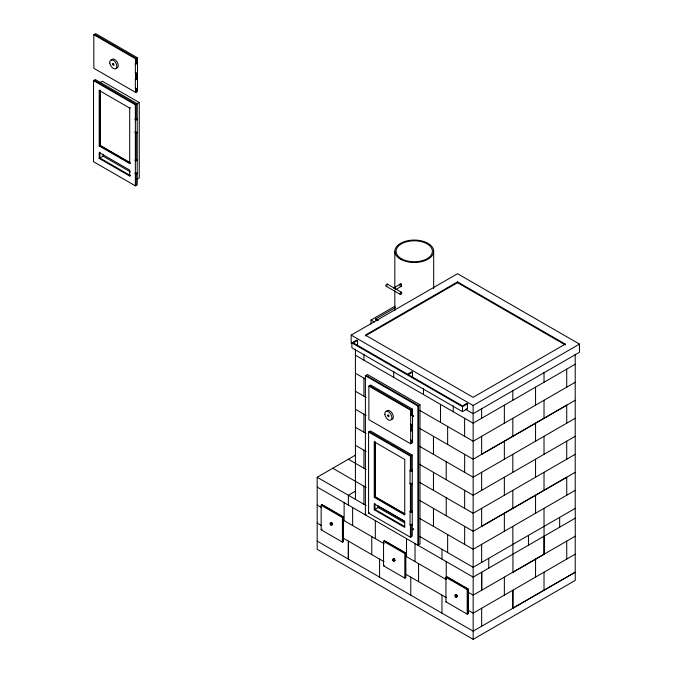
<?xml version="1.0" encoding="UTF-8"?>
<svg xmlns="http://www.w3.org/2000/svg" width="673" height="673" viewBox="0 0 673 673"><rect width="100%" height="100%" fill="white"/><g stroke="black" fill="none" stroke-linecap="round" stroke-linejoin="round"><path stroke-width="1.01" d="M394.731 560.18L394.033 558.977M330.09 523.67L331.789 522.685L332.386 524.713L330.939 525.142L330.09 523.67L331.789 522.685M331.537 525.201L331.183 522.627M331.242 523.182L332.067 523.266L332.067 524.402M392.477 559.692L394.176 558.708L394.782 560.735L393.326 561.164L392.477 559.692L394.176 558.708M393.932 561.223L393.579 558.649M455.116 595.159L455.116 596.556L456.319 597.245L457.177 596.758L457.177 595.369L456.572 594.73L455.116 595.159L456.572 594.73M455.966 594.671L456.319 597.245M456.025 595.226L457.06 595.672L456.572 596.371M394.672 560.306L394.033 560.239M93.816 34.718L95.659 33.65L137.494 57.802L137.494 91.368L135.652 92.428L93.816 68.284L93.816 34.718L135.652 58.862L137.494 57.802M93.53 80.642L95.373 79.582L137.208 103.726L137.208 184.781L135.366 185.841L93.53 161.697L93.53 80.642L135.366 104.795L139.261 102.54L139.261 177.865L136.829 179.262M99.966 82.661L102.397 81.256L139.261 102.54M99.209 90.468L99.915 90.056L99.915 145.561L130.402 163.169L129.696 163.573L99.209 145.974L99.209 90.468L129.696 108.067L130.402 107.663M99.209 145.974L100.201 145.402L129.788 162.487M99.057 158.508L103.104 156.17L130.377 171.909M129.696 176.023L129.696 170.126L99.209 152.527L99.209 158.416L129.696 176.023L130.402 175.611L99.915 158.012L99.915 152.115M394.075 287.733L401.167 283.636M400.973 286.597A1.304 0.749 60 0 0 400.973 284.746L401.032 284.713A1.304 0.841 53 0 1 401.562 285.865A1.304 0.841 53 0 1 401.041 286.563L400.275 286.294M396.17 289.306L401.487 286.235M371.016 324.041L371.016 320.037L395.085 306.139M377.225 320.752L375.627 319.835L375.627 319.01L395.539 307.519M351.171 343.289L351.171 335.104L457.522 273.701L579.47 344.105L579.47 352.29L473.119 413.693L465.834 409.487M412.499 377.057L412.499 372.144L408.242 374.6L462.486 405.912L466.734 403.464L467.441 403.867L467.441 408.78L462.486 411.649L351.878 347.79L351.878 342.877L356.841 340.008L357.548 340.42L357.548 345.333M565.286 344.105L457.522 281.886L365.346 335.104L473.119 397.322L565.286 344.105L565.286 344.921L457.522 282.702L365.346 335.92M357.548 340.42L353.291 342.877L407.535 374.188L411.792 371.732L412.499 372.144M365.397 375.736L367.517 374.508L419.986 404.793L419.986 543.969L417.857 545.197L417.857 406.021L365.397 375.736L365.397 514.912L366.104 514.5M368.871 386.092L370.714 385.023L412.541 409.176L412.541 442.741L410.698 443.81L368.871 419.658L368.871 386.092L410.698 410.244L412.541 409.176M368.585 432.016L370.428 430.956L412.263 455.108L412.263 536.154L410.412 537.222L368.585 513.07L368.585 432.016L410.412 456.168L412.263 455.108M417.857 406.021L419.986 404.793M317.134 541.084L473.161 631.165L575.255 572.218L575.255 580.404L473.161 639.35L317.185 549.294L317.185 477.25L355.31 455.234M351.878 342.877L462.486 406.736L467.441 403.867M351.171 335.104L473.119 405.508L579.47 344.105M321.156 505.246L322.148 504.674L343.415 516.957L343.415 541.521L342.422 542.093L321.156 529.811L321.156 505.246L342.422 517.529L343.415 516.957M355.31 491.256L348.378 495.261L348.378 505.087M575.213 364.244L473.119 423.191L473.119 405.508M374.255 497.347L404.742 514.954L404.742 459.44L374.255 441.841L374.255 497.347L375.248 496.775L404.843 513.861M575.213 382.256L473.161 441.227L419.683 410.353M321.156 529.811L322.148 529.239M330.334 524.511L331.183 524.015M331.537 523.813L332.386 523.325M330.939 525.142L332.639 524.158M368.585 513.07L369.292 512.658M374.255 509.789L404.742 527.396L404.742 521.499L374.255 503.9L374.255 509.789L379.572 506.727M481.624 454.3L575.213 400.267M566.75 405.205L473.161 459.238L419.414 428.205M575.213 418.278L473.161 477.25L419.414 446.216M383.543 541.269L384.535 540.697L405.811 552.979L405.811 577.543L404.818 578.115L383.543 565.833L383.543 541.269L404.818 553.551L405.811 552.979M575.213 436.289L473.161 495.261L419.414 464.227M575.213 454.3L473.161 513.272L419.414 482.238M383.543 565.833L384.249 565.421M392.729 560.533L393.579 560.037M393.932 559.835L394.782 559.347M395.034 560.18L394.176 560.676L394.782 560.735M481.624 526.345L575.213 472.311M566.75 477.25L473.161 531.283L419.414 500.249M575.213 490.323L473.161 549.294L419.414 518.26M445.938 577.291L446.931 576.719L468.198 589.001L468.198 613.557L467.205 614.138L445.938 601.855L445.938 577.291L467.205 589.573L468.198 589.001M575.255 518.185L473.161 577.131L317.185 487.075M445.938 601.855L446.645 601.443M456.319 595.857L457.177 595.369M455.722 597.187L457.421 596.202M575.213 554.182L473.161 613.153L467.811 610.066M512.868 608.241L512.868 590.229L512.818 608.215L575.213 572.193L575.213 536.171M401.032 286.555L400.309 286.277M330.334 523.123L330.939 523.182M331.789 524.654L332.386 524.713M392.729 559.145L393.326 559.204M456.572 596.699L457.177 596.758M94.245 80.23L136.072 104.382L136.072 118.936M387.337 284.132L401.52 292.318A1.203 0.698 -60 0 1 401.142 294.185A1.203 0.698 -60 0 1 400.099 293.579A1.203 0.698 -60 0 1 401.52 292.318M395.531 289.264L393.831 288.28A1.203 0.698 60 0 1 394.9 287.951A1.203 0.698 60 0 1 395.413 289.693M386.134 286.218L400.317 294.404M375.627 319.01L378.302 320.558M371.016 320.037L374.424 322.005M466.734 408.368L467.441 408.78M355.42 355.243L473.161 423.216L473.161 639.35M366.104 375.324L418.572 405.617L418.572 544.794M355.42 373.254L365.7 379.185M369.578 385.679L411.405 409.832L411.405 415.3M355.42 391.265L366.171 397.465M355.42 409.277L366.171 415.477M369.292 431.612L411.127 455.756L411.127 470.309M355.42 427.288L366.171 433.488M355.42 445.299L366.171 451.499M348.378 459.238L366.171 469.51M332.782 468.248L366.171 487.521M404.557 514.021L374.962 496.943L374.962 441.429M380.464 507.24L404.507 521.121M404.515 522.761L378.159 507.543L378.159 505.608M404.557 526.471L374.962 509.385L374.962 503.488M317.185 477.25L366.205 505.558M419.683 536.431L473.161 567.305L575.255 508.359L575.255 536.196L473.161 595.142L467.777 592.03M321.862 504.843L343.129 517.125L343.129 541.681M384.249 540.865L405.525 553.139L405.525 577.703M446.645 576.887L467.912 589.161L467.912 613.726M317.134 505.061L321.669 507.678M343.255 520.136L384.233 543.801M405.567 556.117L446.224 579.588L446.224 561.576M317.134 523.072L321.593 525.647M342.986 537.996L384.031 561.694M405.424 574.044L446.426 597.717M413.609 416.343L413.18 415.603M413.609 529.315L413.18 528.583M401.032 284.713L400.115 284.183A1.304 0.648 66.1 0 0 399.745 285.1M400.973 284.746L400.056 284.216A1.304 0.749 60 0 0 399.594 284.872M575.213 354.242L575.213 508.334M566.708 369.157L566.75 387.194M566.708 405.18L566.75 423.216M566.708 441.202L566.75 459.238M566.708 477.224L566.75 495.261M566.708 541.084L566.75 559.12M559.658 517.369L559.658 527.186M544.154 536.246L544.154 554.258L512.961 572.269L512.818 526.345M544.02 372.253L544.02 382.256M544.02 400.267L544.02 418.278M544.02 436.289L544.02 454.3M544.02 472.311L544.02 490.323M544.02 508.334L544.062 554.207M544.02 572.193L544.02 590.204M535.557 387.194L535.557 405.205M535.557 423.216L535.557 441.227M535.557 459.238L535.557 477.25M535.557 495.261L535.557 513.272M535.557 559.12L535.557 577.131M528.465 535.38L528.465 545.197M512.818 390.264L512.818 400.267M512.818 418.278L512.818 436.289M512.818 454.3L512.818 472.311M512.818 490.323L512.818 508.334M504.355 405.205L504.355 423.216M504.355 441.227L504.355 459.238M504.355 477.25L504.355 495.261M504.355 513.272L504.355 531.283M504.355 577.131L504.355 595.142M488.758 558.304L488.758 568.121M481.624 408.275L481.624 418.278M481.624 436.289L481.666 454.325M481.624 472.311L481.666 490.348M481.624 508.334L481.666 526.37M481.624 544.356L481.666 562.392M481.666 608.241L481.666 626.252M467.205 589.573L467.205 614.138M464.606 418.278L464.656 436.314M464.656 454.325L464.656 472.337M464.656 490.348L464.656 508.359M464.656 526.37L464.656 544.381M462.486 406.736L462.486 411.649M457.522 281.886L457.522 282.702M453.265 405.726L453.265 411.725M447.638 426.489L447.638 444.5M447.638 534.555L447.638 552.567M446.224 461.695L446.224 479.706M446.224 497.717L446.224 515.728M441.968 549.294L441.968 559.12M441.968 595.142L441.968 613.153M440.504 404.364L440.504 422.375M433.673 251.281L433.673 288.709M433.454 436.314L433.454 454.325M433.454 472.337L433.454 490.348M433.454 508.359L433.454 526.37M423.485 388.531L423.485 394.538M418.572 563.621L418.572 581.632M415.022 543.565L415.022 561.576M411.405 424.671L411.405 429.87M411.405 440.277L411.405 443.398M411.127 483.811L411.127 510.832M411.127 524.343L411.127 536.81M410.774 577.131L410.774 595.142M410.698 410.244L410.698 443.81M410.412 456.168L410.412 470.713M410.412 483.189L410.412 512.279M410.412 524.747L410.412 537.222M410.067 470.578L410.067 483.677M410.067 511.514L410.067 524.612M406.517 538.652L406.517 556.664M404.818 553.551L404.818 578.115M394.824 251.281L394.824 287.665M394.824 290.786L394.824 310.539M393.705 371.336L393.705 377.343M379.572 559.12L379.572 577.131M375.324 520.641L375.324 538.652M375.248 442.312L375.248 496.775M371.774 536.608L371.774 554.619M363.933 354.149L363.933 360.148M363.933 378.159L363.933 396.17M363.933 414.181L363.933 432.192M363.933 450.203L363.933 468.215M363.933 486.226L363.933 504.237M355.42 349.237L355.42 499.332M352.635 507.543L352.635 525.554M344.122 502.63L344.122 520.641M342.422 517.529L342.422 542.093M136.358 62.883L136.358 58.458L94.523 34.306L94.523 35.619M136.358 73.29L136.358 79.532M136.358 88.903L136.358 92.024M136.072 132.438L136.072 159.459M136.072 172.969L136.072 185.437M135.652 58.862L135.652 64.112M135.652 72.499L135.652 78.791M135.652 88.239L135.652 92.428M135.357 63.371L135.357 73.189M135.357 78.926L135.357 88.743M135.366 104.795L135.366 185.841M129.696 108.067L129.696 163.573M103.104 154.226L103.104 156.17M100.201 90.939L100.201 145.402M137.065 172.742A1.203 0.698 0 0 1 136.989 173.769A1.203 0.698 0 0 1 135.231 173.634A1.203 0.698 0 0 1 135.609 172.633M137.065 131.807A1.203 0.698 0 0 1 136.989 132.833A1.203 0.698 0 0 1 135.231 132.699A1.203 0.698 0 0 1 135.609 131.698M111.407 60.242A5.014 2.894 60 0 1 117.127 61.941A5.014 2.894 60 0 1 116.227 68.15M136.855 72.692A1.001 0.58 0 0 1 137.174 73.525A1.001 0.58 0 0 1 135.71 73.635A1.001 0.58 0 0 1 135.652 72.785M136.855 88.247A1.001 0.58 0 0 1 137.174 89.08A1.001 0.58 0 0 1 135.71 89.189A1.001 0.58 0 0 1 135.652 88.34M386.739 286.151A1.203 0.698 -60 0 1 385.89 285.579A1.203 0.698 -60 0 1 386.882 284.124A1.203 0.698 -60 0 1 387.564 284.957M412.12 524.124A1.203 0.698 0 0 1 412.187 525.058A1.203 0.698 0 0 1 410.572 525.184A1.203 0.698 0 0 1 410.227 524.267M412.12 483.189A1.203 0.698 0 0 1 412.187 484.123A1.203 0.698 0 0 1 410.572 484.249A1.203 0.698 0 0 1 410.227 483.332M386.453 411.624A5.014 2.894 60 0 1 392.182 413.315A5.014 2.894 60 0 1 391.274 419.523M412.28 424.276A1.001 0.58 0 0 1 411.91 425.067A1.001 0.58 0 0 1 410.538 424.856A1.001 0.58 0 0 1 410.909 424.066M412.28 439.831A1.001 0.58 0 0 1 411.91 440.622A1.001 0.58 0 0 1 410.538 440.411A1.001 0.58 0 0 1 410.909 439.62M412.49 415.897C412.818 417.992 413.945 415.434 412.49 415.897M412.49 528.869L413.197 529.76L412.532 528.776M481.717 590.255L481.717 572.243L481.666 590.229M348.378 559.12L348.378 541.109L348.336 559.095M135.366 160.628A1.203 0.698 0 0 0 137.376 160.317A1.203 0.698 0 0 0 135.904 159.467A1.203 0.698 0 0 0 135.366 160.628M135.366 119.693A1.203 0.698 0 0 0 137.376 119.382A1.203 0.698 0 0 0 135.904 118.532A1.203 0.698 0 0 0 135.366 119.693M112.618 64.128A1.001 0.58 60 0 0 113.771 65.281A1.001 0.58 60 0 0 113.56 63.767A1.001 0.58 60 0 0 112.618 64.128M109.825 63.077A5.014 2.894 60 0 0 115.588 68.848A5.014 2.894 60 0 0 114.528 61.251A5.014 2.894 60 0 0 109.825 63.077M135.652 63.775A1.001 0.58 0 0 0 137.326 63.514A1.001 0.58 0 0 0 136.097 62.808A1.001 0.58 0 0 0 135.652 63.775M135.652 79.33A1.001 0.58 0 0 0 137.326 79.069A1.001 0.58 0 0 0 136.097 78.362A1.001 0.58 0 0 0 135.652 79.33M401.411 258.693A18.163 10.482 0 0 0 431.788 253.99A18.163 10.482 0 0 0 409.546 241.153A18.163 10.482 0 0 0 401.411 258.693M400.511 259.206A19.424 11.214 0 0 0 433.008 254.184A19.424 11.214 0 0 0 409.218 240.446A19.424 11.214 0 0 0 400.511 259.206M410.665 512.111A1.203 0.698 0 0 0 412.473 511.514A1.203 0.698 0 0 0 410.665 510.908A1.203 0.698 0 0 0 410.665 512.111M410.665 471.176A1.203 0.698 0 0 0 412.473 470.578A1.203 0.698 0 0 0 410.665 469.973A1.203 0.698 0 0 0 410.665 471.176M387.665 415.502A1.001 0.58 60 0 0 388.817 416.654A1.001 0.58 60 0 0 388.607 415.14A1.001 0.58 60 0 0 387.665 415.502M384.872 414.459A5.014 2.894 60 0 0 390.643 420.221A5.014 2.894 60 0 0 389.583 412.625A5.014 2.894 60 0 0 384.872 414.459M410.698 415.148A1.001 0.58 0 0 0 412.381 414.896A1.001 0.58 0 0 0 411.153 414.181A1.001 0.58 0 0 0 410.698 415.148M410.909 430.796A1.001 0.58 0 0 0 412.414 430.299A1.001 0.58 0 0 0 410.909 429.795A1.001 0.58 0 0 0 410.909 430.796"/></g></svg>
